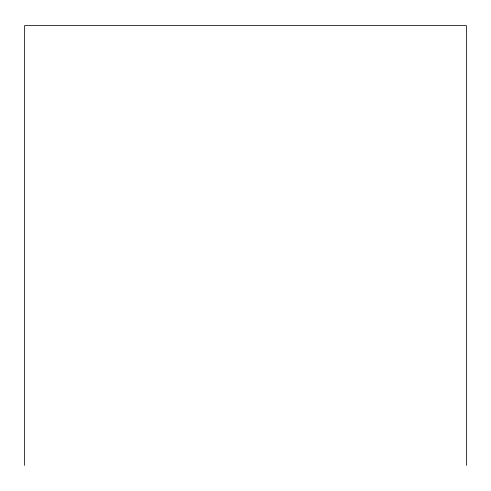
<?xml version="1.0" encoding="UTF-8"?>
<svg xmlns="http://www.w3.org/2000/svg" width="491" height="491" viewBox="0 0 491 491"><rect width="100%" height="100%" fill="white"/><g stroke="black" fill="none" stroke-linecap="round" stroke-linejoin="round"><path stroke-width="0.74" d="M466.45 465.37L466.45 25.63L24.55 25.63L24.55 465.37"/></g></svg>
